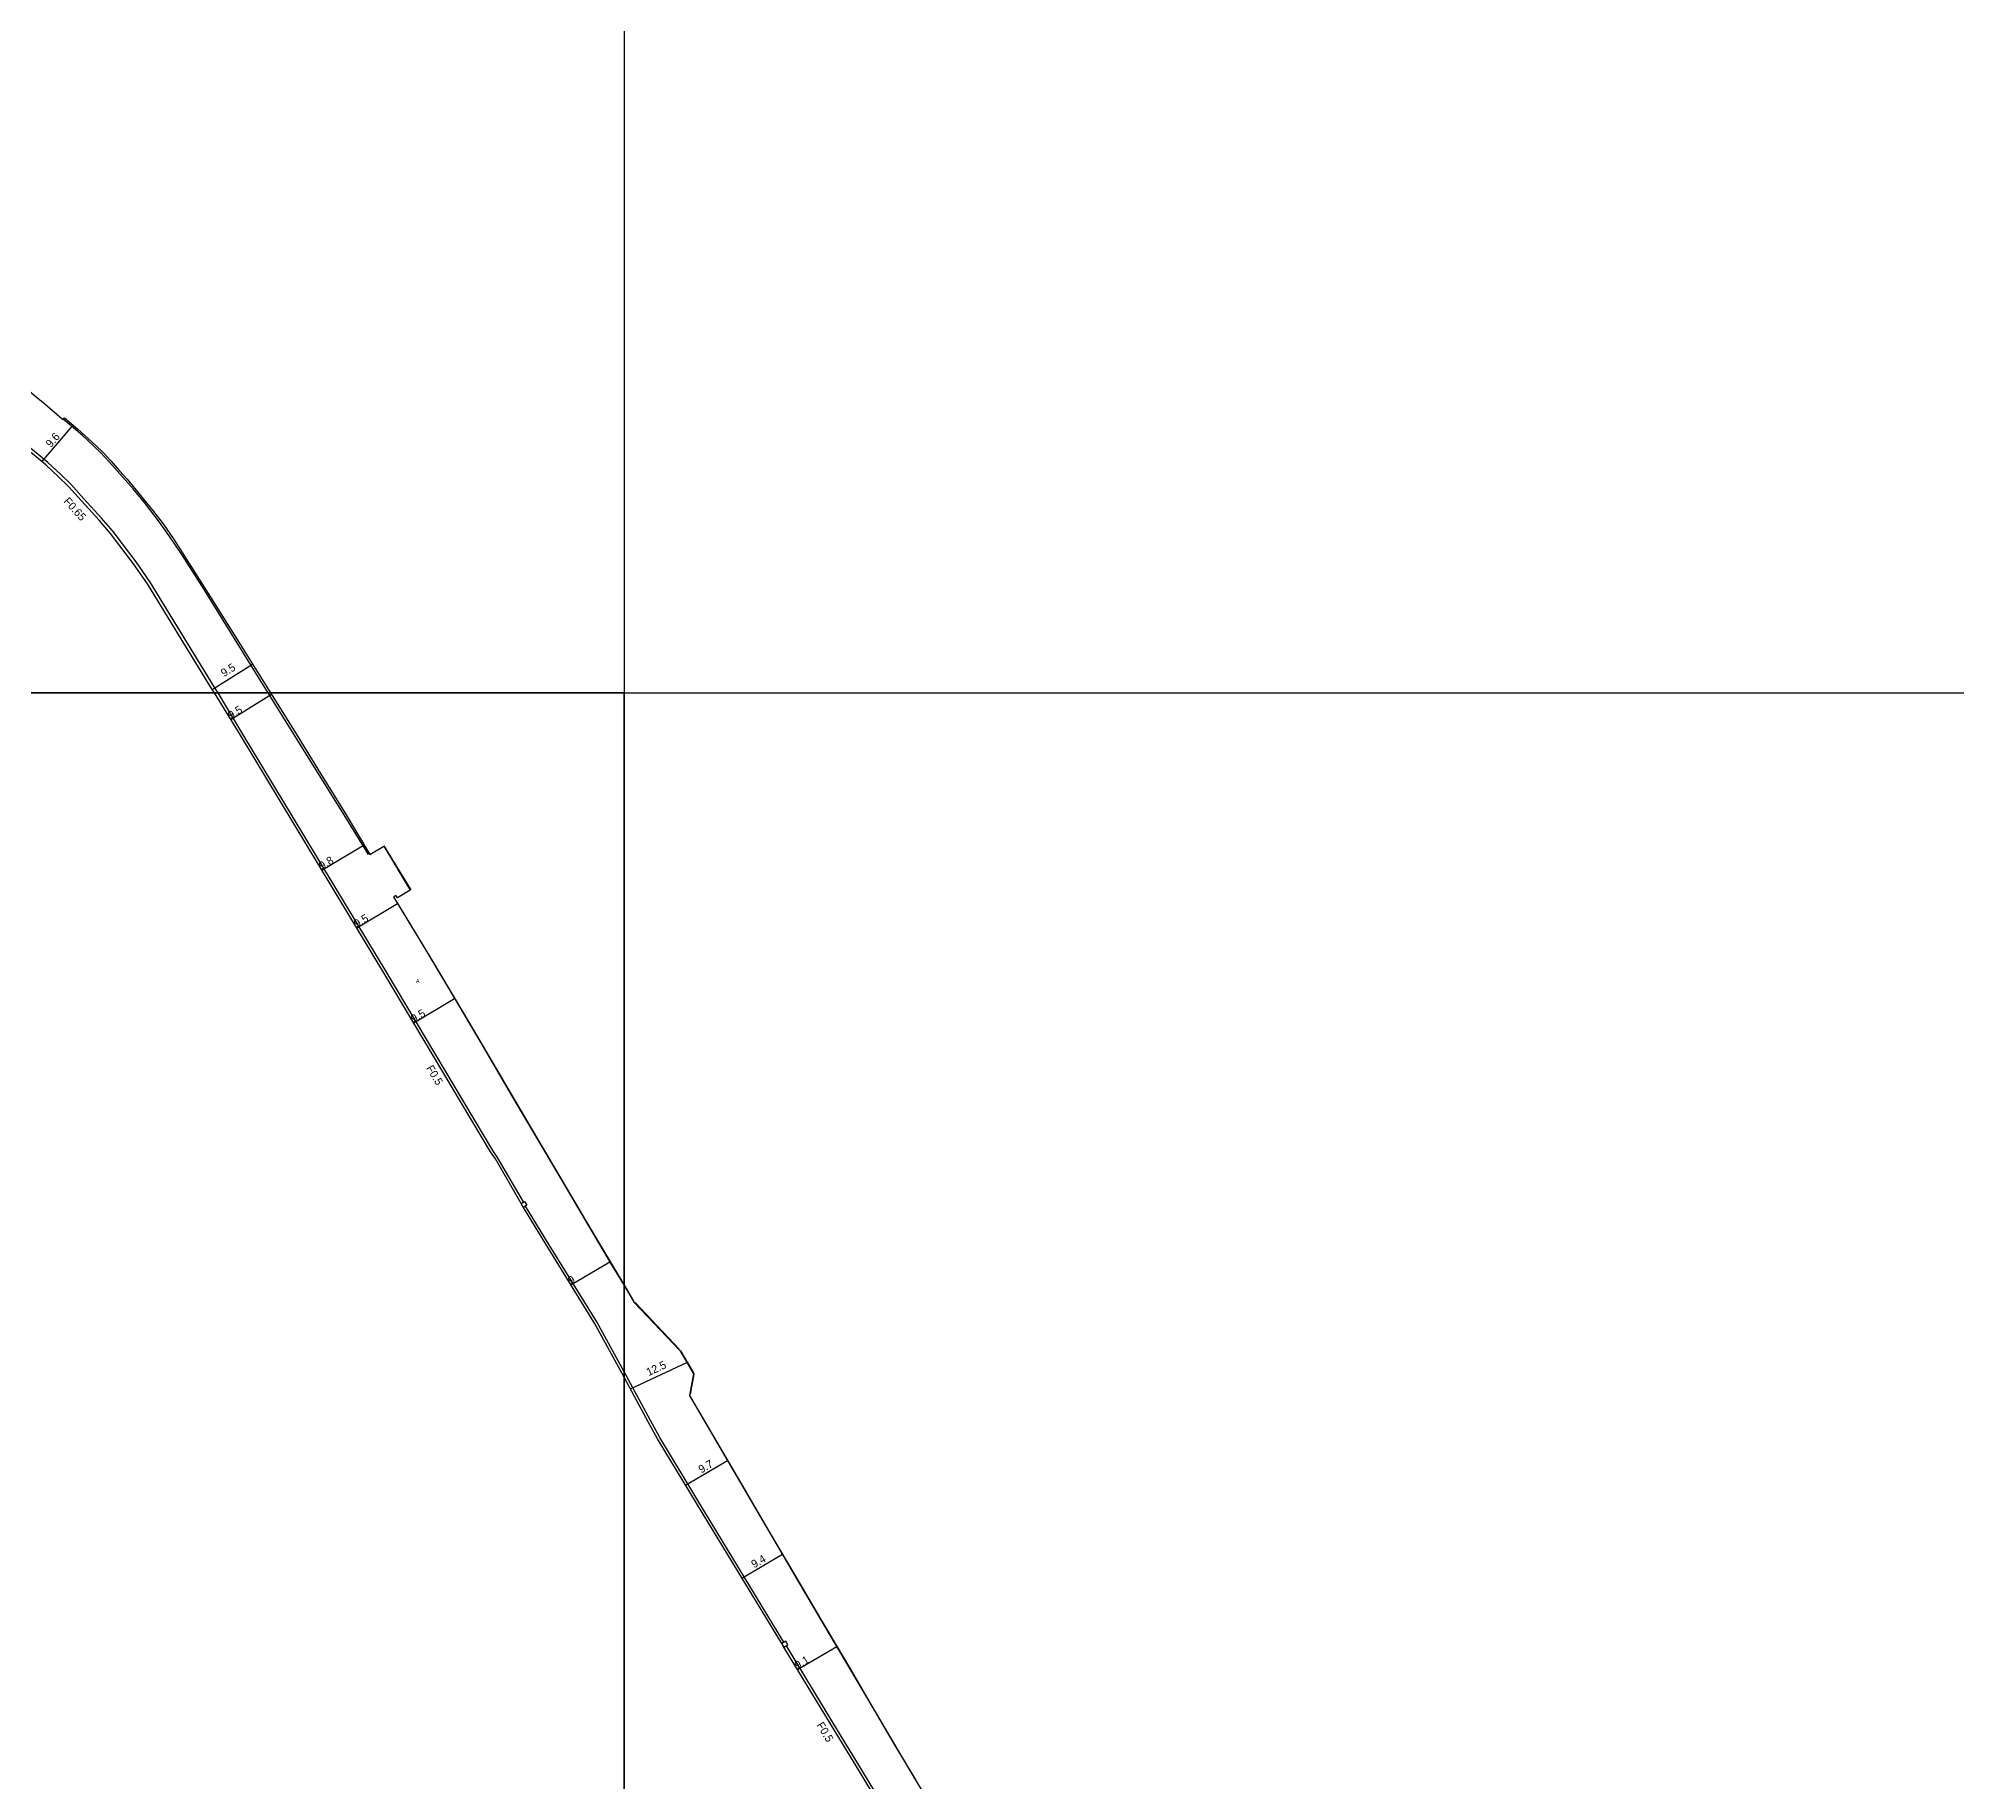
# Model space of a CAD drawing. Header units: metres. Extents: x -24000 to -20800, y -105000 to -102000.
# Drawn here: x -23317.1 to -22933.6, y -104017.7 to -103669.1 of the extents above; entities that cross this region are included whole.
import ezdxf

# ---------------------------------------------------------------- set-up
doc = ezdxf.new("R2010")
doc.units = ezdxf.units.M
doc.header["$LTSCALE"] = 2.5
for name, color, linetype in [('側溝・桝', 7, 'Continuous'), ('図郭', 7, 'Continuous'), ('幅員', 7, 'Continuous'), ('歩道・分離帯・安全施設', 7, 'Continuous'), ('舗装', 7, 'Continuous'), ('道路', 7, 'Continuous')]:
    doc.layers.add(name, color=color, linetype=linetype)
doc.styles.get("Standard").update_dxf_attribs({"font": ''})
doc.styles.add('YOKO_DECO', font='')
doc.styles.get('Standard').set_extended_font_data('@MS PGothic')
doc.styles.get('YOKO_DECO').set_extended_font_data('MS PGothic')

msp = doc.modelspace()

# ---------------------------------------------------------------- linework, layer by layer
at = {"layer": '側溝・桝'}
for points in [[(-23281.17, -103800), (-23281.78, -103798.99), (-23294.77, -103777.89), (-23297.56, -103773.83), (-23300.27, -103770.22), (-23302.15, -103767.76), (-23304.47, -103765.08), (-23308.02, -103761.19), (-23310.63, -103758.31), (-23312.68, -103756.28), (-23315.21, -103753.94), (-23318.24, -103751.4), (-23321.45, -103748.86), (-23324.45, -103746.59), (-23331.7, -103741.54), (-23340.05, -103736.09), (-23341.93, -103734.9), (-23343.52, -103734.15), (-23347.9, -103732), (-23348.16, -103732.58)], [(-23220.08, -103901.82), (-23225.28, -103892.93), (-23226.25, -103891.51), (-23247.38, -103856.05), (-23276.18, -103808.28), (-23281.17, -103800)], [(-23200, -103935.78), (-23205.44, -103925.79), (-23215.82, -103908.97), (-23219.69, -103902.65)], [(-23168.03, -103989.84), (-23183.72, -103964.01), (-23192.84, -103948.9), (-23194.69, -103945.51), (-23197.45, -103940.46), (-23200, -103935.78)], [(-23167.58, -103990.58), (-23158.29, -104005.88), (-23153.5, -104013.75), (-23138.6, -104038.37)]]:
    msp.add_lwpolyline(points, dxfattribs=at)
for points in [[(-23220.58, -103902.13), (-23219.87, -103901.7), (-23219.41, -103902.48), (-23220.11, -103902.9)], [(-23168.02, -103990.83), (-23167.24, -103990.38), (-23167.67, -103989.63), (-23168.47, -103990.09)]]:
    msp.add_lwpolyline(points, close=True, dxfattribs=at)
at = {"layer": '図郭'}
for points in [[(-24000, -103200), (-23200, -103200), (-23200, -103800), (-24000, -103800)], [(-23200, -103800), (-22400, -103800), (-22400, -103200), (-23200, -103200)], [(-24000, -103800), (-23200, -103800), (-23200, -104400), (-24000, -104400)], [(-23200, -103800), (-22400, -103800), (-22400, -104400), (-23200, -104400)]]:
    msp.add_lwpolyline(points, close=True, dxfattribs=at)
at = {"layer": '幅員'}
for points in [[(-23316.38, -103753.79), (-23310.14, -103746.51)], [(-23282.32, -103799.33), (-23274.27, -103794.29)], [(-23278.59, -103805.35), (-23270.51, -103800.3)], [(-23260.39, -103835.46), (-23251.95, -103830.4)], [(-23253.41, -103847.03), (-23245.28, -103842.13)], [(-23242.04, -103866.03), (-23233.86, -103861.14)], [(-23210.61, -103918.38), (-23202.83, -103913.78)], [(-23198.72, -103939.19), (-23187.42, -103933.92)], [(-23187.68, -103958.44), (-23179.33, -103953.54)], [(-23176.42, -103977.01), (-23168.33, -103972.26)], [(-23165.3, -103995.31), (-23157.48, -103990.7)]]:
    msp.add_lwpolyline(points, dxfattribs=at)
at = {"layer": '歩道・分離帯・安全施設'}
for points in [[(-23271.14, -103800), (-23272.79, -103797.33), (-23279.64, -103786.33), (-23283.96, -103779.37), (-23288.28, -103772.58), (-23290.91, -103768.63), (-23292.88, -103765.89), (-23295.89, -103761.98), (-23298.16, -103759.19), (-23302.94, -103753.81), (-23304.7, -103751.97), (-23306.01, -103750.69), (-23308.33, -103748.47), (-23312.13, -103745.26)], [(-23251.08, -103832.35), (-23255.39, -103825.26), (-23262.81, -103813.38), (-23268.19, -103804.75), (-23271.14, -103800)], [(-23242.55, -103839.42), (-23247.97, -103830.6)], [(-23200, -103918.33), (-23205.82, -103908.49), (-23218.01, -103887.83), (-23230.75, -103866.2), (-23238.45, -103853.31), (-23245.82, -103841.14)], [(-23198.04, -103921.65), (-23200, -103918.33)], [(-23197.77, -103921.92), (-23188.95, -103931.25)], [(-23188.71, -103931.57), (-23186.07, -103936.14)], [(-23186.05, -103936.28), (-23186.78, -103940.25)], [(-23185.35, -103943.04), (-23186.76, -103940.62)], [(-23141.75, -104017.24), (-23145.56, -104010.83), (-23150.38, -104002.62), (-23154.81, -103995.03), (-23160.65, -103985.14), (-23165.37, -103977.11), (-23170.49, -103968.42), (-23176.21, -103958.7), (-23184.76, -103944.05)]]:
    msp.add_lwpolyline(points, dxfattribs=at)
at = {"layer": '道路'}
for points in [[(-23361, -103710.93), (-23357.89, -103713.63), (-23355.27, -103715.53), (-23352.59, -103717.48), (-23348.93, -103720.09), (-23345.66, -103722.21), (-23343.91, -103723.38), (-23338.71, -103727.49), (-23338.96, -103727.97), (-23332.52, -103729.79), (-23331.05, -103730.27), (-23329.28, -103731.15), (-23327.72, -103732.17), (-23325.3, -103734.09), (-23317.95, -103740.47), (-23315.83, -103742.22), (-23312.36, -103745.2), (-23312.14, -103745.39)], [(-23281.91, -103800), (-23282.32, -103799.33), (-23295.3, -103778.23), (-23298.08, -103774.2), (-23300.78, -103770.6), (-23302.64, -103768.16), (-23304.94, -103765.5), (-23308.49, -103761.62), (-23311.09, -103758.75), (-23313.12, -103756.74), (-23315.63, -103754.41), (-23318.64, -103751.9), (-23321.84, -103749.36), (-23324.83, -103747.1), (-23332.06, -103742.07), (-23340.39, -103736.63), (-23342.24, -103735.46), (-23343.79, -103734.72), (-23348.16, -103732.58)], [(-23312.14, -103745.39), (-23311.84, -103745.04), (-23309.2, -103747.31), (-23305.6, -103750.53), (-23304.21, -103751.9), (-23302.57, -103753.63), (-23300.84, -103755.59), (-23299.37, -103757.3), (-23294.28, -103763.51), (-23292.15, -103766.25), (-23290.07, -103769.25), (-23282.65, -103780.91), (-23276.7, -103790.4), (-23270.7, -103800)], [(-23200, -103936.84), (-23205.88, -103926.05), (-23216.25, -103909.23), (-23220.11, -103902.9), (-23220.58, -103902.13), (-23225.71, -103893.19), (-23226.72, -103891.77), (-23247.82, -103856.31), (-23276.67, -103808.46), (-23281.91, -103800)], [(-23270.7, -103800), (-23270.35, -103800.56), (-23265.88, -103807.67), (-23260.71, -103816.12), (-23255.56, -103824.39), (-23250.81, -103832.31)], [(-23250.81, -103832.31), (-23248.05, -103830.65)], [(-23248.05, -103830.65), (-23242.74, -103839.48)], [(-23242.74, -103839.48), (-23245.29, -103841.01)], [(-23245.29, -103841.01), (-23245.6, -103840.53), (-23246.08, -103840.82), (-23240.25, -103850.47), (-23233.62, -103861.55), (-23228.13, -103870.81), (-23222.27, -103880.84), (-23213.5, -103895.73), (-23202.67, -103914.06), (-23200, -103918.5)], [(-23200, -103918.5), (-23197.95, -103921.91), (-23188.82, -103931.51), (-23186.11, -103936.19), (-23186.9, -103940.53), (-23181.79, -103949.34), (-23176.73, -103957.97), (-23171.64, -103966.62), (-23161.42, -103984.01), (-23151.5, -104000.84), (-23141.59, -104017.65), (-23135.91, -104026.96)], [(-23088.31, -104089.9), (-23092.69, -104085.98), (-23095.67, -104083.3), (-23111.05, -104068.68), (-23125.36, -104055.1), (-23127.47, -104052.99), (-23130.4, -104049.86), (-23133.24, -104046.46), (-23134.79, -104044.55), (-23136.99, -104041.58), (-23139.03, -104038.65), (-23153.94, -104014.01), (-23158.72, -104006.14), (-23168.02, -103990.83), (-23168.47, -103990.09), (-23184.16, -103964.27), (-23193.28, -103949.16), (-23195.14, -103945.75), (-23197.9, -103940.7), (-23200, -103936.84)]]:
    msp.add_lwpolyline(points, dxfattribs=at)

# ---------------------------------------------------------------- texts
at = {"layer": '側溝・桝'}
for s, rotation, p in [('F0.65', 312, (-23312.16, -103761.81)), ('F0.5', 301, (-23239.62, -103875.06)), ('F0.5', 301, (-23161.56, -104006.41))]:
    msp.add_text(s, height=1.6, rotation=rotation, dxfattribs=at).set_placement(p)
at = {"layer": '幅員'}
for s, rotation, p in [('9.6', 49, (-23314.58, -103751.08)), ('9.5', 32, (-23279.97, -103796.89)), ('9.5', 32, (-23278.59, -103805.35)), ('9.8', 31, (-23260.39, -103835.46)), ('9.5', 31, (-23253.41, -103847.03)), ('9.5', 31, (-23242.04, -103866.03)), ('9', 31, (-23210.61, -103918.38)), ('12.5', 25, (-23195.08, -103936.66)), ('9.7', 30, (-23184.54, -103956.12)), ('9.4', 30, (-23173.98, -103975.09)), ('9.1', 31, (-23165.3, -103995.31))]:
    msp.add_text(s, height=1.6, rotation=rotation, dxfattribs=at).set_placement(p)
at = {"layer": '舗装', "style": 'YOKO_DECO'}
msp.add_text('A', height=0.75, dxfattribs=at).set_placement((-23241.6, -103858.02, 206.94))

doc.saveas('drawing.dxf')
